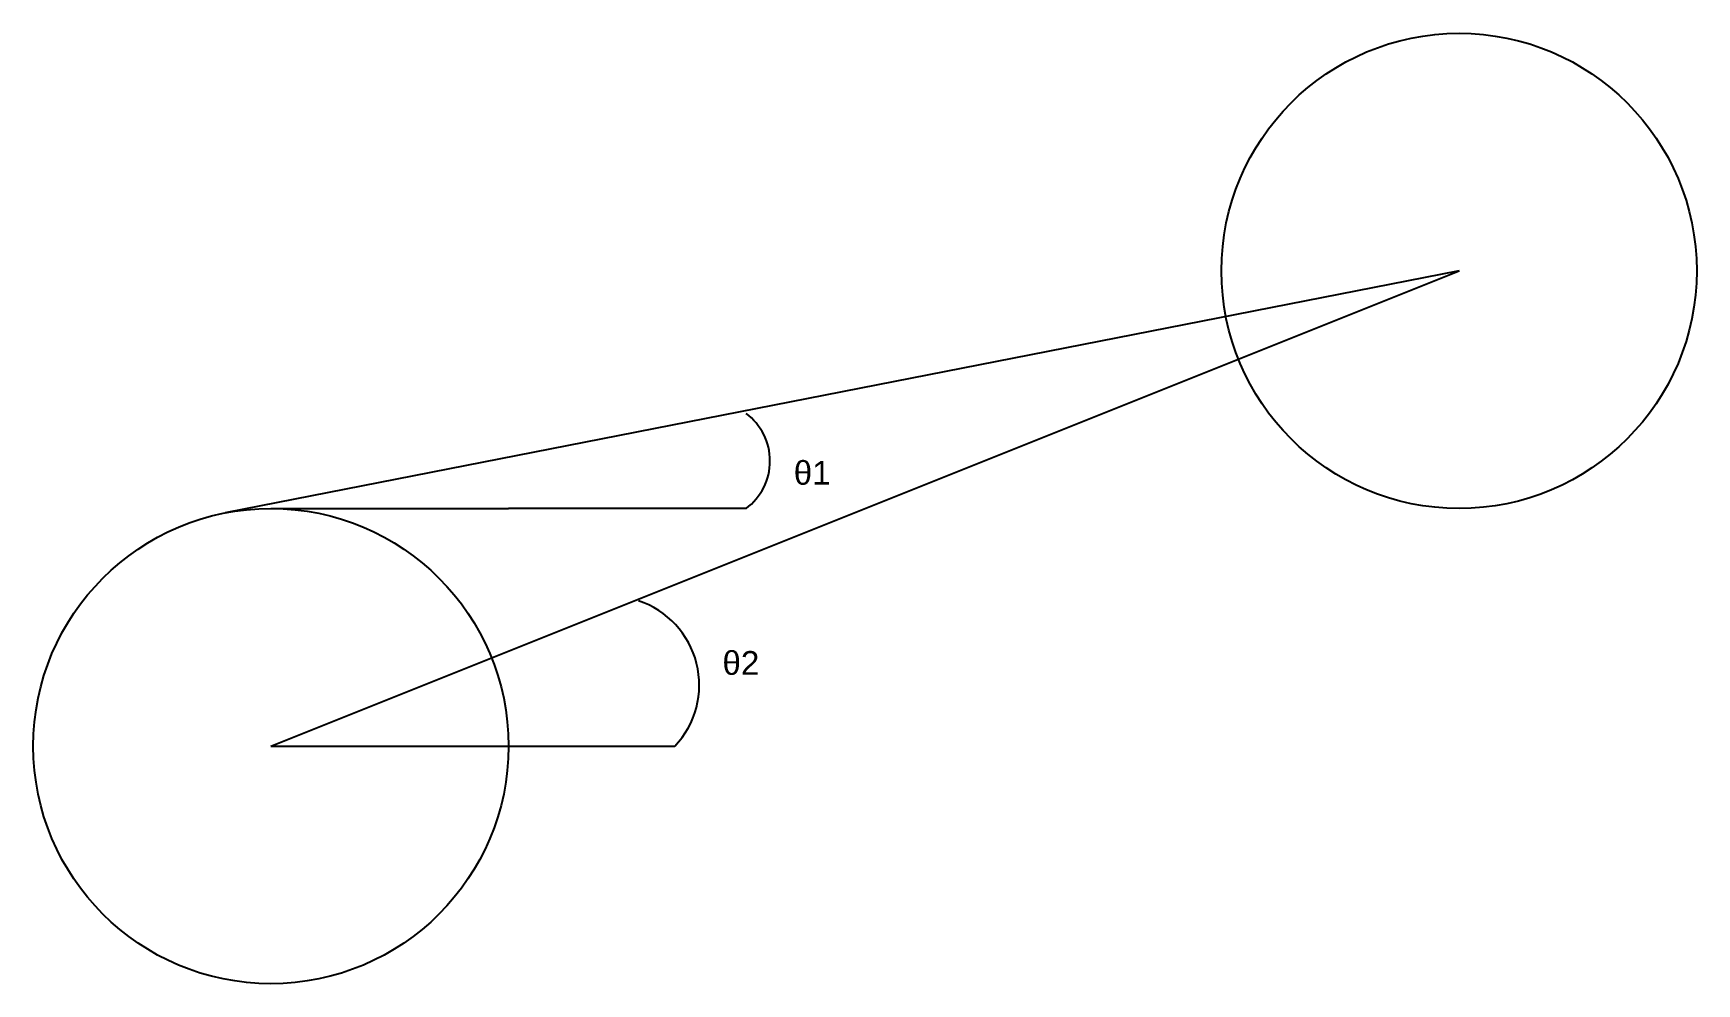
# Model space of a CAD drawing. Header units: centimetres. Extents: x 10 to 80, y 10 to 50.
import ezdxf

# ---------------------------------------------------------------- set-up
doc = ezdxf.new("R2010")
doc.units = ezdxf.units.CM
doc.layers.get('0').update_dxf_attribs({"lineweight": 25, "true_color": 0xffffff})
doc.styles.add('textstyle0', font='')
doc.styles.add('textstyle1', font='')
doc.styles.get('textstyle0').set_extended_font_data('Liberation Sans')
doc.styles.get('textstyle1').set_extended_font_data('Liberation Sans')

msp = doc.modelspace()

# ---------------------------------------------------------------- linework, layer by layer
for p, q in [((70, 40), (18.075, 29.813)), ((20, 20), (70, 40)), ((20, 30), (30, 30)), ((40, 30), (30, 30)), ((20, 20), (37, 20))]:
    msp.add_line(p, q)
for centre in [(70, 40), (20, 20)]:
    msp.add_circle(centre, 10)
for centre, radius, start, end in [((38.5, 32), 2.5, 306.8699, 53.1301), ((34.287, 22.571), 3.738, 316.54215, 71.57398)]:
    msp.add_arc(centre, radius, start, end)

# ---------------------------------------------------------------- texts
at = {"char_height": 1, "attachment_point": 1}
for s, insert, style in [('θ\\S^ 1;', (42, 32), 'textstyle1'), ('θ\\S^ 2;', (39, 24), 'textstyle0')]:
    msp.add_mtext(s, dxfattribs=dict(at, insert=insert, style=style))

doc.saveas('drawing.dxf')
